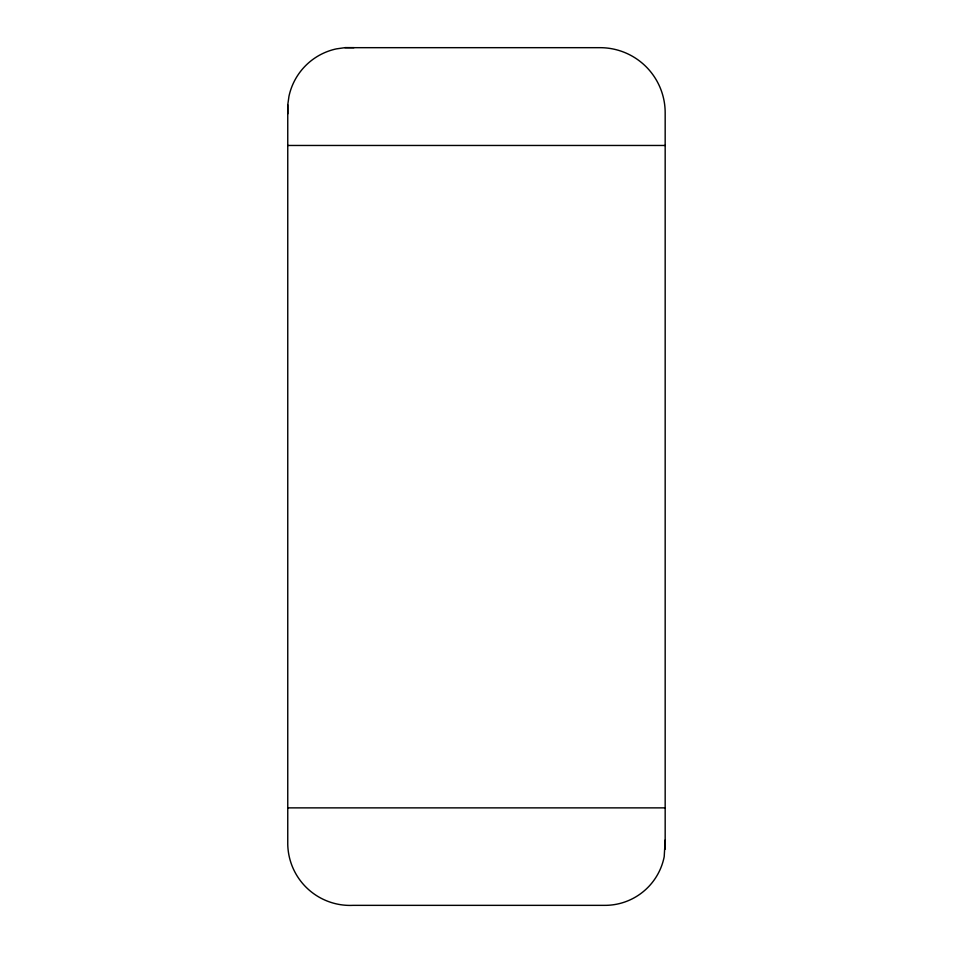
<?xml version="1.0" encoding="UTF-8"?>
<svg xmlns="http://www.w3.org/2000/svg" width="953" height="953" viewBox="0 0 953 953"><rect width="100%" height="100%" fill="white"/><g stroke="black" fill="none" stroke-linecap="round" stroke-linejoin="round"><path stroke-width="1.43" d="M344.915 47.674L600.08 47.674A65.09 65.09 0 0 1 665.17 112.764L665.17 849.183M287.758 145.464L665.17 145.464M287.758 807.87L665.17 807.87M353.944 47.674L345.093 47.65L336.338 48.889A61.742 61.742 0 0 0 288.973 96.253L287.735 105.009L287.758 113.86M665.17 840.058L664.205 856.711A60.408 60.408 0 0 1 604.357 905.35L353.051 905.35A62.374 62.374 0 0 1 287.758 844.537L287.758 104.83"/></g></svg>
